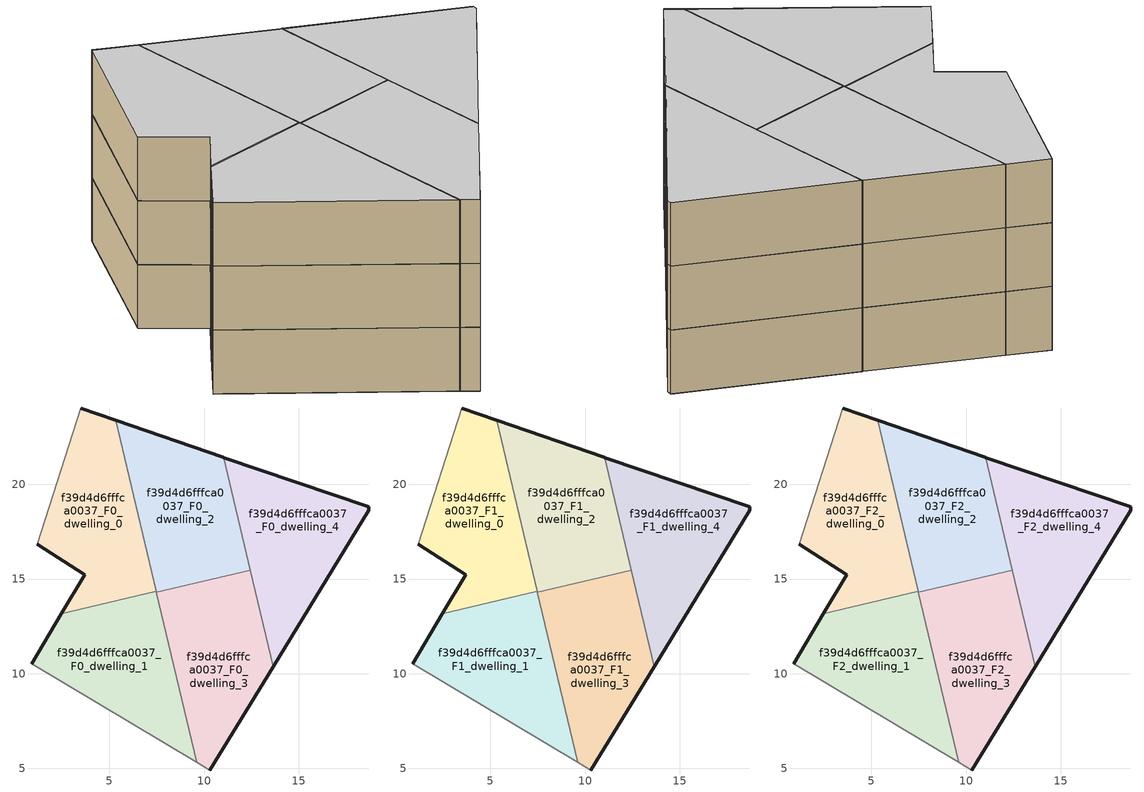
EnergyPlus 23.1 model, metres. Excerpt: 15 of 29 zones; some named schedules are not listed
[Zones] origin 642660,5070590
f39d4d6fffca0037_F0_dwelling_0
 floor ground (EU_floor_Construction): 7.47,14.35 5.33,23.4 3.5,24.03 1.19,16.83 3.69,15.23 2.47,13.17 z0
 wall outside (EU_wall_Construction): 2.47,13.17 3.69,15.23 1.19,16.83 / 3.5,24.03 5.33,23.4 z0:3
 wall to f39d4d6fffca0037_F0_dwelling_1 (EU_wall_Construction): 7.47,14.35 2.47,13.17 z0:3
 wall adiabatic (EU_wall_Construction): 1.19,16.83 3.5,24.03 z0:3
 wall to f39d4d6fffca0037_F0_dwelling_2 (EU_wall_Construction): 5.33,23.4 7.47,14.35 z0:3
f39d4d6fffca0037_F0_dwelling_1
 floor ground (EU_floor_Construction): 9.6,5.33 7.47,14.35 2.47,13.17 0.89,10.52 z0
 wall outside (EU_wall_Construction): 0.89,10.52 2.47,13.17 z0:3
 wall adiabatic (EU_wall_Construction): 9.6,5.33 0.89,10.52 z0:3
 wall to f39d4d6fffca0037_F0_dwelling_3 (EU_wall_Construction): 7.48,14.3 9.6,5.33 z0:3
 wall to f39d4d6fffca0037_F0_dwelling_2 (EU_wall_Construction): 7.47,14.35 7.48,14.3 z0:3
f39d4d6fffca0037_F0_dwelling_2
 floor ground (EU_floor_Construction): 12.45,15.47 11.04,21.42 11,21.43 5.33,23.4 7.48,14.3 z0
 wall outside (EU_wall_Construction): 5.33,23.4 11,21.43 11.04,21.42 z0:3
 wall to f39d4d6fffca0037_F0_dwelling_3 (EU_wall_Construction): 12.45,15.47 7.48,14.3 z0:3
 wall to f39d4d6fffca0037_F0_dwelling_4 (EU_wall_Construction): 11.04,21.42 12.45,15.47 z0:3
f39d4d6fffca0037_F0_dwelling_3
 floor ground (EU_floor_Construction): 10.3,4.92 13.65,10.38 12.45,15.47 7.48,14.3 9.6,5.33 z0
 wall outside (EU_wall_Construction): 13.65,10.38 10.3,4.92 z0:3
 wall adiabatic (EU_wall_Construction): 10.3,4.92 9.6,5.33 z0:3
 wall to f39d4d6fffca0037_F0_dwelling_4 (EU_wall_Construction): 12.45,15.47 13.65,10.38 z0:3
f39d4d6fffca0037_F0_dwelling_4
 floor ground (EU_floor_Construction): 13.65,10.38 18.71,18.62 18.71,18.83 11.04,21.42 z0
 wall outside (EU_wall_Construction): 11.04,21.42 18.71,18.83 18.71,18.62 13.65,10.38 z0:3
f39d4d6fffca0037_F1_dwelling_0
 floor to f39d4d6fffca0037_F0_dwelling_0 (EU_floor_Construction): 7.47,14.35 5.33,23.4 3.5,24.03 1.19,16.83 3.69,15.23 2.47,13.17 z3
 wall outside (EU_wall_Construction): 2.47,13.17 3.69,15.23 1.19,16.83 / 3.5,24.03 5.33,23.4 z3:6
 wall to f39d4d6fffca0037_F1_dwelling_1 (EU_wall_Construction): 7.47,14.35 2.47,13.17 z3:6
 wall adiabatic (EU_wall_Construction): 1.19,16.83 3.5,24.03 z3:6
 wall to f39d4d6fffca0037_F1_dwelling_2 (EU_wall_Construction): 5.33,23.4 7.47,14.35 z3:6
f39d4d6fffca0037_F1_dwelling_1
 floor to f39d4d6fffca0037_F0_dwelling_1 (EU_floor_Construction): 9.6,5.33 7.47,14.35 2.47,13.17 0.89,10.52 z3
 wall outside (EU_wall_Construction): 0.89,10.52 2.47,13.17 z3:6
 wall adiabatic (EU_wall_Construction): 9.6,5.33 0.89,10.52 z3:6
 wall to f39d4d6fffca0037_F1_dwelling_3 (EU_wall_Construction): 7.48,14.3 9.6,5.33 z3:6
 wall to f39d4d6fffca0037_F1_dwelling_2 (EU_wall_Construction): 7.47,14.35 7.48,14.3 z3:6
f39d4d6fffca0037_F1_dwelling_2
 floor to f39d4d6fffca0037_F0_dwelling_2 (EU_floor_Construction): 12.45,15.47 11.04,21.42 11,21.43 5.33,23.4 7.48,14.3 z3
 wall outside (EU_wall_Construction): 5.33,23.4 11,21.43 11.04,21.42 z3:6
 wall to f39d4d6fffca0037_F1_dwelling_3 (EU_wall_Construction): 12.45,15.47 7.48,14.3 z3:6
 wall to f39d4d6fffca0037_F1_dwelling_4 (EU_wall_Construction): 11.04,21.42 12.45,15.47 z3:6
f39d4d6fffca0037_F1_dwelling_3
 floor to f39d4d6fffca0037_F0_dwelling_3 (EU_floor_Construction): 10.3,4.92 13.65,10.38 12.45,15.47 7.48,14.3 9.6,5.33 z3
 wall outside (EU_wall_Construction): 13.65,10.38 10.3,4.92 z3:6
 wall adiabatic (EU_wall_Construction): 10.3,4.92 9.6,5.33 z3:6
 wall to f39d4d6fffca0037_F1_dwelling_4 (EU_wall_Construction): 12.45,15.47 13.65,10.38 z3:6
f39d4d6fffca0037_F1_dwelling_4
 floor to f39d4d6fffca0037_F0_dwelling_4 (EU_floor_Construction): 13.65,10.38 18.71,18.62 18.71,18.83 11.04,21.42 z3
 wall outside (EU_wall_Construction): 11.04,21.42 18.71,18.83 18.71,18.62 13.65,10.38 z3:6
f39d4d6fffca0037_F2_dwelling_0
 floor to f39d4d6fffca0037_F1_dwelling_0 (EU_floor_Construction): 7.47,14.35 5.33,23.4 3.5,24.03 1.19,16.83 3.69,15.23 2.47,13.17 z6
 wall outside (EU_wall_Construction): 2.47,13.17 3.69,15.23 1.19,16.83 / 3.5,24.03 5.33,23.4 z6:9
 wall to f39d4d6fffca0037_F2_dwelling_1 (EU_wall_Construction): 7.47,14.35 2.47,13.17 z6:9
 wall adiabatic (EU_wall_Construction): 1.19,16.83 3.5,24.03 z6:9
 wall to f39d4d6fffca0037_F2_dwelling_2 (EU_wall_Construction): 5.33,23.4 7.47,14.35 z6:9
 ceiling to f39d4d6fffca0037_F3_dwelling_0 (EU_floor_Construction): 5.33,23.4 7.47,14.35 2.47,13.17 3.69,15.23 1.19,16.83 3.5,24.03 z9
f39d4d6fffca0037_F2_dwelling_1
 floor to f39d4d6fffca0037_F1_dwelling_1 (EU_floor_Construction): 9.6,5.33 7.47,14.35 2.47,13.17 0.89,10.52 z6
 wall outside (EU_wall_Construction): 0.89,10.52 2.47,13.17 z6:9
 wall adiabatic (EU_wall_Construction): 9.6,5.33 0.89,10.52 z6:9
 wall to f39d4d6fffca0037_F2_dwelling_3 (EU_wall_Construction): 7.48,14.3 9.6,5.33 z6:9
 wall to f39d4d6fffca0037_F2_dwelling_2 (EU_wall_Construction): 7.47,14.35 7.48,14.3 z6:9
 ceiling to f39d4d6fffca0037_F3_dwelling_1 (EU_floor_Construction): 7.47,14.35 9.6,5.33 0.89,10.52 2.47,13.17 z9
f39d4d6fffca0037_F2_dwelling_2
 floor to f39d4d6fffca0037_F1_dwelling_2 (EU_floor_Construction): 12.45,15.47 11.04,21.42 11,21.43 5.33,23.4 7.48,14.3 z6
 wall outside (EU_wall_Construction): 5.33,23.4 11,21.43 11.04,21.42 z6:9
 wall to f39d4d6fffca0037_F2_dwelling_3 (EU_wall_Construction): 12.45,15.47 7.48,14.3 z6:9
 wall to f39d4d6fffca0037_F2_dwelling_4 (EU_wall_Construction): 11.04,21.42 12.45,15.47 z6:9
 ceiling to f39d4d6fffca0037_F3_dwelling_2 (EU_floor_Construction): 11.04,21.42 12.45,15.47 7.48,14.3 5.33,23.4 11,21.43 z9
f39d4d6fffca0037_F2_dwelling_3
 floor to f39d4d6fffca0037_F1_dwelling_3 (EU_floor_Construction): 10.3,4.92 13.65,10.38 12.45,15.47 7.48,14.3 9.6,5.33 z6
 wall outside (EU_wall_Construction): 13.65,10.38 10.3,4.92 z6:9
 wall adiabatic (EU_wall_Construction): 10.3,4.92 9.6,5.33 z6:9
 wall to f39d4d6fffca0037_F2_dwelling_4 (EU_wall_Construction): 12.45,15.47 13.65,10.38 z6:9
 ceiling to f39d4d6fffca0037_F3_dwelling_3 (EU_floor_Construction): 12.45,15.47 13.65,10.38 10.3,4.92 9.6,5.33 7.48,14.3 z9
f39d4d6fffca0037_F2_dwelling_4
 floor to f39d4d6fffca0037_F1_dwelling_4 (EU_floor_Construction): 13.65,10.38 18.71,18.62 18.71,18.83 11.04,21.42 z6
 wall outside (EU_wall_Construction): 11.04,21.42 18.71,18.83 18.71,18.62 13.65,10.38 z6:9
 ceiling to f39d4d6fffca0037_F3_dwelling_4 (EU_floor_Construction): 18.71,18.83 18.71,18.62 13.65,10.38 11.04,21.42 z9
[Building]
EU S2 Campaign: North Axis=0; Terrain=City; Solar Distribution=FullExterior
[Site:Location]
Lyon-Bron: Latitude=45.75; Longitude=5; Time Zone=1; Elevation=198
[SizingPeriod:WeatherFileDays]
AnnualSizingPeriod: Begin Month=1; Begin Day of Month=1; End Month=12; End Day of Month=31; Day of Week for Start Day=Monday; Use Weather File Daylight Saving Period=No; Use Weather File Rain and Snow Indicators=No
[MATERIAL]
EU_InternalMass_Material: Roughness=MediumRough; Thickness=0.1; Conductivity=1; Density=1800; Specific Heat=900; Thermal Absorptance=0.9; Solar Absorptance=0.7; Visible Absorptance=0.7
[MATERIAL:NOMASS] Roughness=MediumRough; Thermal Absorptance=0.9; Solar Absorptance=0.7; Visible Absorptance=0.7
Name | Thermal Resistance
EU_wall_NoMass | 0.776494
EU_floor_NoMass | 0.421597
[CONSTRUCTION]
EU_wall_Construction: EU_wall_NoMass
EU_floor_Construction: EU_floor_NoMass
EU_InternalMass_Construction: EU_InternalMass_Material
[ZONE] Type=1; Multiplier=1; Ceiling Height=autocalculate; Floor Area=autocalculate; Part of Total Floor Area=Yes
Name | Volume
f39d4d6fffca0037_F0_dwelling_0; f39d4d6fffca0037_F1_dwelling_0; f39d4d6fffca0037_F2_dwelling_0 | 118.267
f39d4d6fffca0037_F0_dwelling_1; f39d4d6fffca0037_F1_dwelling_1; f39d4d6fffca0037_F2_dwelling_1 | 118.264
f39d4d6fffca0037_F0_dwelling_2; f39d4d6fffca0037_F1_dwelling_2; f39d4d6fffca0037_F2_dwelling_2 | 118.281
f39d4d6fffca0037_F0_dwelling_3; f39d4d6fffca0037_F1_dwelling_3; f39d4d6fffca0037_F2_dwelling_3 | 118.274
f39d4d6fffca0037_F0_dwelling_4; f39d4d6fffca0037_F1_dwelling_4; f39d4d6fffca0037_F2_dwelling_4 | 118.266
[INTERNALMASS] Construction=EU_InternalMass_Construction
Name | Zone or ZoneList | Surface Area
f39d4d6fffca0037_F0_dwelling_0_EU_InternalMass | f39d4d6fffca0037_F0_dwelling_0 | 39.4223
f39d4d6fffca0037_F0_dwelling_1_EU_InternalMass | f39d4d6fffca0037_F0_dwelling_1 | 39.4211
f39d4d6fffca0037_F0_dwelling_2_EU_InternalMass | f39d4d6fffca0037_F0_dwelling_2 | 39.4273
f39d4d6fffca0037_F0_dwelling_3_EU_InternalMass | f39d4d6fffca0037_F0_dwelling_3 | 39.4237
f39d4d6fffca0037_F0_dwelling_4_EU_InternalMass | f39d4d6fffca0037_F0_dwelling_4 | 39.4218
f39d4d6fffca0037_F1_dwelling_0_EU_InternalMass | f39d4d6fffca0037_F1_dwelling_0 | 39.4223
f39d4d6fffca0037_F1_dwelling_1_EU_InternalMass | f39d4d6fffca0037_F1_dwelling_1 | 39.4211
f39d4d6fffca0037_F1_dwelling_2_EU_InternalMass | f39d4d6fffca0037_F1_dwelling_2 | 39.4273
f39d4d6fffca0037_F1_dwelling_3_EU_InternalMass | f39d4d6fffca0037_F1_dwelling_3 | 39.4237
f39d4d6fffca0037_F1_dwelling_4_EU_InternalMass | f39d4d6fffca0037_F1_dwelling_4 | 39.4218
f39d4d6fffca0037_F2_dwelling_0_EU_InternalMass | f39d4d6fffca0037_F2_dwelling_0 | 39.4223
f39d4d6fffca0037_F2_dwelling_1_EU_InternalMass | f39d4d6fffca0037_F2_dwelling_1 | 39.4211
f39d4d6fffca0037_F2_dwelling_2_EU_InternalMass | f39d4d6fffca0037_F2_dwelling_2 | 39.4273
f39d4d6fffca0037_F2_dwelling_3_EU_InternalMass | f39d4d6fffca0037_F2_dwelling_3 | 39.4237
f39d4d6fffca0037_F2_dwelling_4_EU_InternalMass | f39d4d6fffca0037_F2_dwelling_4 | 39.4218
[OTHEREQUIPMENT] Fuel Type=Electricity; Design Level Calculation Method=Watts/Area; Power per Zone Floor Area=1; Fraction Latent=0; Fraction Radiant=0; Fraction Lost=0; Carbon Dioxide Generation Rate=0; EndUse Subcategory=EU_Step8_InternalGains
Name | Zone or ZoneList or Space or SpaceList | Schedule
EU_Step8_InternalGain_f39d4d6fffca0037_F0_dwelling_0_f000 | f39d4d6fffca0037_F0_dwelling_0 | EU_Step8_GainSchedule_f39d4d6fffca0037_F0_dwelling_0_f000
EU_Step8_InternalGain_f39d4d6fffca0037_F0_dwelling_1_f000 | f39d4d6fffca0037_F0_dwelling_1 | EU_Step8_GainSchedule_f39d4d6fffca0037_F0_dwelling_1_f000
EU_Step8_InternalGain_f39d4d6fffca0037_F0_dwelling_2_f000 | f39d4d6fffca0037_F0_dwelling_2 | EU_Step8_GainSchedule_f39d4d6fffca0037_F0_dwelling_2_f000
EU_Step8_InternalGain_f39d4d6fffca0037_F0_dwelling_3_f000 | f39d4d6fffca0037_F0_dwelling_3 | EU_Step8_GainSchedule_f39d4d6fffca0037_F0_dwelling_3_f000
EU_Step8_InternalGain_f39d4d6fffca0037_F0_dwelling_4_f000 | f39d4d6fffca0037_F0_dwelling_4 | EU_Step8_GainSchedule_f39d4d6fffca0037_F0_dwelling_4_f000
EU_Step8_InternalGain_f39d4d6fffca0037_F1_dwelling_0_f000 | f39d4d6fffca0037_F1_dwelling_0 | EU_Step8_GainSchedule_f39d4d6fffca0037_F1_dwelling_0_f000
EU_Step8_InternalGain_f39d4d6fffca0037_F1_dwelling_1_f000 | f39d4d6fffca0037_F1_dwelling_1 | EU_Step8_GainSchedule_f39d4d6fffca0037_F1_dwelling_1_f000
EU_Step8_InternalGain_f39d4d6fffca0037_F1_dwelling_2_f000 | f39d4d6fffca0037_F1_dwelling_2 | EU_Step8_GainSchedule_f39d4d6fffca0037_F1_dwelling_2_f000
EU_Step8_InternalGain_f39d4d6fffca0037_F1_dwelling_3_f000 | f39d4d6fffca0037_F1_dwelling_3 | EU_Step8_GainSchedule_f39d4d6fffca0037_F1_dwelling_3_f000
EU_Step8_InternalGain_f39d4d6fffca0037_F1_dwelling_4_f000 | f39d4d6fffca0037_F1_dwelling_4 | EU_Step8_GainSchedule_f39d4d6fffca0037_F1_dwelling_4_f000
EU_Step8_InternalGain_f39d4d6fffca0037_F2_dwelling_0_f000 | f39d4d6fffca0037_F2_dwelling_0 | EU_Step8_GainSchedule_f39d4d6fffca0037_F2_dwelling_0_f000
EU_Step8_InternalGain_f39d4d6fffca0037_F2_dwelling_1_f000 | f39d4d6fffca0037_F2_dwelling_1 | EU_Step8_GainSchedule_f39d4d6fffca0037_F2_dwelling_1_f000
EU_Step8_InternalGain_f39d4d6fffca0037_F2_dwelling_2_f000 | f39d4d6fffca0037_F2_dwelling_2 | EU_Step8_GainSchedule_f39d4d6fffca0037_F2_dwelling_2_f000
EU_Step8_InternalGain_f39d4d6fffca0037_F2_dwelling_3_f000 | f39d4d6fffca0037_F2_dwelling_3 | EU_Step8_GainSchedule_f39d4d6fffca0037_F2_dwelling_3_f000
EU_Step8_InternalGain_f39d4d6fffca0037_F2_dwelling_4_f000 | f39d4d6fffca0037_F2_dwelling_4 | EU_Step8_GainSchedule_f39d4d6fffca0037_F2_dwelling_4_f000
[ZONEVENTILATION:DESIGNFLOWRATE] Schedule=EU_AlwaysOn; Design Flow Rate Calculation Method=AirChanges/Hour; Air Changes per Hour=0.693814; Ventilation Type=Natural; Fan Pressure Rise=0; Fan Total Efficiency=1; Constant Term Coefficient=1; Temperature Term Coefficient=0; Velocity Term Coefficient=0; Velocity Squared Term Coefficient=0; Minimum Indoor Temperature=-100; Maximum Indoor Temperature=100; Delta Temperature=-100; Minimum Outdoor Temperature=-100; Maximum Outdoor Temperature=100; Maximum Wind Speed=40
Name | Zone or ZoneList or Space or SpaceList
EU_ConstantAir_f39d4d6fffca0037_F0_dwelling_0 | f39d4d6fffca0037_F0_dwelling_0
EU_ConstantAir_f39d4d6fffca0037_F0_dwelling_1 | f39d4d6fffca0037_F0_dwelling_1
EU_ConstantAir_f39d4d6fffca0037_F0_dwelling_2 | f39d4d6fffca0037_F0_dwelling_2
EU_ConstantAir_f39d4d6fffca0037_F0_dwelling_3 | f39d4d6fffca0037_F0_dwelling_3
EU_ConstantAir_f39d4d6fffca0037_F0_dwelling_4 | f39d4d6fffca0037_F0_dwelling_4
EU_ConstantAir_f39d4d6fffca0037_F1_dwelling_0 | f39d4d6fffca0037_F1_dwelling_0
EU_ConstantAir_f39d4d6fffca0037_F1_dwelling_1 | f39d4d6fffca0037_F1_dwelling_1
EU_ConstantAir_f39d4d6fffca0037_F1_dwelling_2 | f39d4d6fffca0037_F1_dwelling_2
EU_ConstantAir_f39d4d6fffca0037_F1_dwelling_3 | f39d4d6fffca0037_F1_dwelling_3
EU_ConstantAir_f39d4d6fffca0037_F1_dwelling_4 | f39d4d6fffca0037_F1_dwelling_4
EU_ConstantAir_f39d4d6fffca0037_F2_dwelling_0 | f39d4d6fffca0037_F2_dwelling_0
EU_ConstantAir_f39d4d6fffca0037_F2_dwelling_1 | f39d4d6fffca0037_F2_dwelling_1
EU_ConstantAir_f39d4d6fffca0037_F2_dwelling_2 | f39d4d6fffca0037_F2_dwelling_2
EU_ConstantAir_f39d4d6fffca0037_F2_dwelling_3 | f39d4d6fffca0037_F2_dwelling_3
EU_ConstantAir_f39d4d6fffca0037_F2_dwelling_4 | f39d4d6fffca0037_F2_dwelling_4
[HVACTEMPLATE:THERMOSTAT] Constant Heating Setpoint=20; Constant Cooling Setpoint=50
EU_HeatOnly_f39d4d6fffca0037_F0_dwelling_0; EU_HeatOnly_f39d4d6fffca0037_F0_dwelling_1; EU_HeatOnly_f39d4d6fffca0037_F0_dwelling_2; EU_HeatOnly_f39d4d6fffca0037_F0_dwelling_3; EU_HeatOnly_f39d4d6fffca0037_F0_dwelling_4; EU_HeatOnly_f39d4d6fffca0037_F1_dwelling_0; EU_HeatOnly_f39d4d6fffca0037_F1_dwelling_1; EU_HeatOnly_f39d4d6fffca0037_F1_dwelling_2; EU_HeatOnly_f39d4d6fffca0037_F1_dwelling_3; EU_HeatOnly_f39d4d6fffca0037_F1_dwelling_4; EU_HeatOnly_f39d4d6fffca0037_F2_dwelling_0; EU_HeatOnly_f39d4d6fffca0037_F2_dwelling_1; EU_HeatOnly_f39d4d6fffca0037_F2_dwelling_2; EU_HeatOnly_f39d4d6fffca0037_F2_dwelling_3; EU_HeatOnly_f39d4d6fffca0037_F2_dwelling_4; EU_HeatOnly_f39d4d6fffca0037_F3_dwelling_0; EU_HeatOnly_f39d4d6fffca0037_F3_dwelling_1; EU_HeatOnly_f39d4d6fffca0037_F3_dwelling_2; EU_HeatOnly_f39d4d6fffca0037_F3_dwelling_3; EU_HeatOnly_f39d4d6fffca0037_F3_dwelling_4; EU_HeatOnly_f39d4d6fffca0037_F4_dwelling_0; EU_HeatOnly_f39d4d6fffca0037_F4_dwelling_1; EU_HeatOnly_f39d4d6fffca0037_F4_dwelling_2; EU_HeatOnly_f39d4d6fffca0037_F4_dwelling_3; EU_HeatOnly_f39d4d6fffca0037_F4_dwelling_4; EU_HeatOnly_f39d4d6fffca0037_F5_dwelling_0; EU_HeatOnly_f39d4d6fffca0037_F5_dwelling_1; EU_HeatOnly_f39d4d6fffca0037_F5_dwelling_2; EU_HeatOnly_f39d4d6fffca0037_F5_dwelling_3
[HVACTEMPLATE:ZONE:IDEALLOADSAIRSYSTEM] System Availability Schedule=EU_AlwaysOn; Maximum Heating Supply Air Temperature=50; Minimum Cooling Supply Air Temperature=13; Maximum Heating Supply Air Humidity Ratio=0.0156; Minimum Cooling Supply Air Humidity Ratio=0.0077; Heating Limit=NoLimit; Cooling Limit=NoLimit; Heating Availability Schedule=EU_AlwaysOn; Cooling Availability Schedule=EU_CoolingOff; Dehumidification Control Type=ConstantSensibleHeatRatio; Cooling Sensible Heat Ratio=0.7; Dehumidification Setpoint=60; Humidification Control Type=None; Humidification Setpoint=30; Outdoor Air Method=None; Outdoor Air Flow Rate per Person=0.00944; Outdoor Air Flow Rate per Zone Floor Area=0; Outdoor Air Flow Rate per Zone=0; Demand Controlled Ventilation Type=None; Outdoor Air Economizer Type=NoEconomizer; Heat Recovery Type=None; Sensible Heat Recovery Effectiveness=0.7; Latent Heat Recovery Effectiveness=0.65
Name | Template Thermostat
f39d4d6fffca0037_F0_dwelling_0 | EU_HeatOnly_f39d4d6fffca0037_F0_dwelling_0
f39d4d6fffca0037_F0_dwelling_1 | EU_HeatOnly_f39d4d6fffca0037_F0_dwelling_1
f39d4d6fffca0037_F0_dwelling_2 | EU_HeatOnly_f39d4d6fffca0037_F0_dwelling_2
f39d4d6fffca0037_F0_dwelling_3 | EU_HeatOnly_f39d4d6fffca0037_F0_dwelling_3
f39d4d6fffca0037_F0_dwelling_4 | EU_HeatOnly_f39d4d6fffca0037_F0_dwelling_4
f39d4d6fffca0037_F1_dwelling_0 | EU_HeatOnly_f39d4d6fffca0037_F1_dwelling_0
f39d4d6fffca0037_F1_dwelling_1 | EU_HeatOnly_f39d4d6fffca0037_F1_dwelling_1
f39d4d6fffca0037_F1_dwelling_2 | EU_HeatOnly_f39d4d6fffca0037_F1_dwelling_2
f39d4d6fffca0037_F1_dwelling_3 | EU_HeatOnly_f39d4d6fffca0037_F1_dwelling_3
f39d4d6fffca0037_F1_dwelling_4 | EU_HeatOnly_f39d4d6fffca0037_F1_dwelling_4
f39d4d6fffca0037_F2_dwelling_0 | EU_HeatOnly_f39d4d6fffca0037_F2_dwelling_0
f39d4d6fffca0037_F2_dwelling_1 | EU_HeatOnly_f39d4d6fffca0037_F2_dwelling_1
f39d4d6fffca0037_F2_dwelling_2 | EU_HeatOnly_f39d4d6fffca0037_F2_dwelling_2
f39d4d6fffca0037_F2_dwelling_3 | EU_HeatOnly_f39d4d6fffca0037_F2_dwelling_3
f39d4d6fffca0037_F2_dwelling_4 | EU_HeatOnly_f39d4d6fffca0037_F2_dwelling_4
[SIZING:ZONE] Zone Cooling Design Supply Air Temperature Input Method=SupplyAirTemperature; Zone Cooling Design Supply Air Temperature=13; Zone Heating Design Supply Air Temperature Input Method=SupplyAirTemperature; Zone Heating Design Supply Air Temperature=50; Zone Cooling Design Supply Air Humidity Ratio=0.008; Zone Heating Design Supply Air Humidity Ratio=0.008; Cooling Design Air Flow Method=DesignDay; Cooling Design Air Flow Rate=0; Cooling Minimum Air Flow per Zone Floor Area=0.000762; Cooling Minimum Air Flow=0; Cooling Minimum Air Flow Fraction=0.2; Heating Design Air Flow Method=DesignDay; Heating Design Air Flow Rate=0; Heating Maximum Air Flow per Zone Floor Area=0.002032; Heating Maximum Air Flow=0.141576; Heating Maximum Air Flow Fraction=0.3; Account for Dedicated Outdoor Air System=No; Dedicated Outdoor Air System Control Strategy=NeutralSupplyAir; Dedicated Outdoor Air Low Setpoint Temperature for Design=autosize; Dedicated Outdoor Air High Setpoint Temperature for Design=autosize; Zone Load Sizing Method=Sensible Load Only No Latent Load; Zone Latent Cooling Design Supply Air Humidity Ratio Input Method=HumidityRatioDifference; Zone Cooling Design Supply Air Humidity Ratio Difference=0.005; Zone Latent Heating Design Supply Air Humidity Ratio Input Method=HumidityRatioDifference; Zone Humidification Design Supply Air Humidity Ratio Difference=0.005
f39d4d6fffca0037_F0_dwelling_0; f39d4d6fffca0037_F0_dwelling_1; f39d4d6fffca0037_F0_dwelling_2; f39d4d6fffca0037_F0_dwelling_3; f39d4d6fffca0037_F0_dwelling_4; f39d4d6fffca0037_F1_dwelling_0; f39d4d6fffca0037_F1_dwelling_1; f39d4d6fffca0037_F1_dwelling_2; f39d4d6fffca0037_F1_dwelling_3; f39d4d6fffca0037_F1_dwelling_4; f39d4d6fffca0037_F2_dwelling_0; f39d4d6fffca0037_F2_dwelling_1; f39d4d6fffca0037_F2_dwelling_2; f39d4d6fffca0037_F2_dwelling_3; f39d4d6fffca0037_F2_dwelling_4
